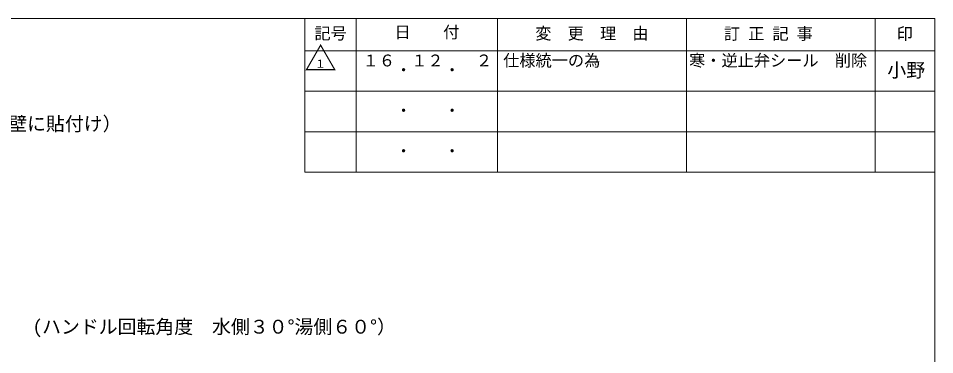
# Model space of a CAD drawing. Units: millimetres, scale not verified. Extents: x -373 to 395, y -278 to 275.
# Drawn here: x 55.3 to 395, y 150.5 to 275 of the extents above; entities that cross this region are included whole.
import ezdxf
from ezdxf.enums import TextEntityAlignment as Align

# ---------------------------------------------------------------- set-up
doc = ezdxf.new("R2010")
doc.units = ezdxf.units.MM
doc.header["$LTSCALE"] = 4
for name, color, linetype, lineweight in [('0-1_1', 7, 'Continuous', 18), ('0-3_3', 7, 'Continuous', 18), ('0-4_4', 7, 'Continuous', 18), ('0-5_5', 7, 'Continuous', 18)]:
    doc.layers.add(name, color=color, linetype=linetype, lineweight=lineweight)
doc.layers.add('0-6_6', color=7, linetype='Continuous')
doc.styles.add('ＭＳ ゴシック', font='')
doc.styles.get('ＭＳ ゴシック').set_extended_font_data('MS Gothic')

msp = doc.modelspace()

# ---------------------------------------------------------------- linework, layer by layer
at = {"layer": '0-1_1'}
msp.add_line((-373.022, 275.029), (394.982, 275.029), dxfattribs=at)
msp.add_lwpolyline([(-373.022, 275.029), (-373.022, -277.972), (394.982, -277.972), (394.982, 275.029)], dxfattribs=at)
at = {"layer": '0-5_5'}
for p, q in [((161.482, 218.029), (161.482, 275.029)), ((180.482, 218.029), (180.482, 275.029)), ((232.982, 218.029), (232.982, 275.029)), ((302.982, 218.029), (302.982, 275.029)), ((372.982, 218.029), (372.982, 275.029)), ((161.482, 263.029), (394.982, 263.029)), ((161.482, 248.029), (394.982, 248.029)), ((161.482, 233.029), (394.982, 233.029)), ((161.482, 218.029), (394.982, 218.029))]:
    msp.add_line(p, q, dxfattribs=at)

# ---------------------------------------------------------------- texts
at = {"layer": '0-3_3', "style": 'ＭＳ ゴシック'}
msp.add_text('(ハンドル回転角度\u3000水側３０°湯側６０°）', height=5.132, dxfattribs=at).set_placement((60.603, 156.738), align=Align.BOTTOM_LEFT)
at = {"layer": '0-4_4', "style": 'ＭＳ ゴシック'}
msp.add_text('（Ｃ１表示シール\u3000ハンドル本体付近の壁に貼付け）', height=5.132, dxfattribs=at).set_placement((-74.46, 231.878), align=Align.BOTTOM_LEFT)
at = {"layer": '0-5_5', "style": 'ＭＳ ゴシック'}
for s, height, p in [('記号', 4.399, (165.053, 265.951)), ('日\u3000\u3000付', 4.399, (194.794, 266.403)), ('変\u3000更\u3000理\u3000由', 4.399, (246.918, 265.925)), ('訂 正 記 事', 4.399, (316.857, 265.859)), ('印', 4.399, (380.888, 265.836)), ('△', 8.798, (161.349, 252.993)), ('１６\u3000１２\u3000\u3000２', 4.399, (182.944, 255.904)), ('仕様統一の為', 4.399, (235.021, 255.904)), ('寒・逆止弁シール\u3000削除', 4.399, (303.949, 255.904)), ('１', 2.933, (165.276, 255.848)), ('\u3000\u3000・\u3000\u3000・', 4.399, (183.098, 252.4)), ('\u3000\u3000・\u3000\u3000・', 4.399, (183.098, 237.4)), ('\u3000\u3000・\u3000\u3000・', 4.399, (183.098, 222.4))]:
    msp.add_text(s, height=height, dxfattribs=at).set_placement(p, align=Align.BOTTOM_LEFT)
at = {"layer": '0-6_6', "style": 'ＭＳ ゴシック'}
msp.add_text('小野', height=5.132, dxfattribs=at).set_placement((377.428, 251.733), align=Align.BOTTOM_LEFT)

doc.saveas('drawing.dxf')
